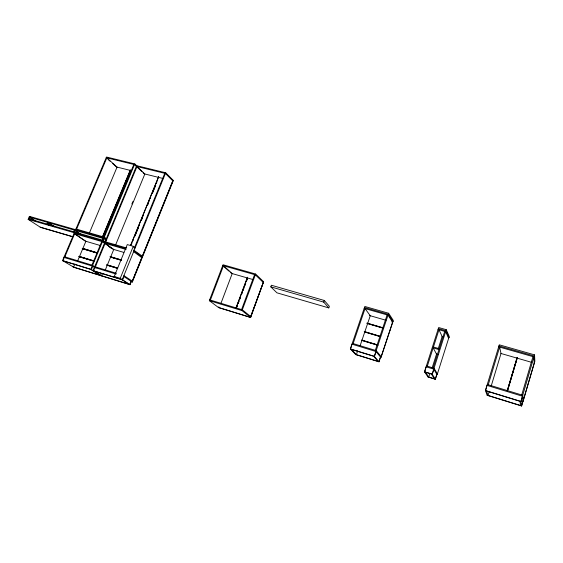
<?xml version="1.0" encoding="UTF-8"?>
<svg xmlns="http://www.w3.org/2000/svg" width="563" height="563" viewBox="0 0 563 563"><rect width="100%" height="100%" fill="white"/><g stroke="black" fill="none" stroke-linecap="round" stroke-linejoin="round"><path stroke-width="0.84" d="M521.605 405.972L520.923 401.44L534.547 354.873L499.282 344.816L485.454 390.525L487.171 395.303L521.605 405.972L534.364 362.565M522.471 396.38L520.944 401.602L485.51 390.694L487.002 385.395L522.45 396.211L523.133 401.201L534.85 361.305L534.547 354.873M523.069 400.736L521.584 405.817L487.115 395.149M521.732 394.966L532.957 356.632M507.263 390.659L517.137 357.406M507.298 390.828L516.672 359.264M507.474 390.722L517.348 357.463M507.509 390.891L516.876 359.321M489.31 391.278L488.058 395.437L486.481 390.989M491.246 385.887L501.007 353.494L499.634 347.097L488.248 384.768M436.811 374.24L435.276 379.096L427.838 376.788M438.324 328.602L445.931 330.777L448.993 337.723L449.323 336.681L446.269 329.7L438.668 327.532L424.53 371.777L427.95 376.964L435.382 379.265L436.916 374.416M448.901 337.511L437.127 374.768L433.749 369.138L426.114 366.809L424.65 371.96L432.285 374.311L433.862 369.328M429.752 373.839L428.725 377.069L425.565 372.242M432.18 367.773L436.628 353.775M438.204 348.835L442.131 336.484L438.957 329.735L427.317 366.196M433.116 367.963L444.735 331.389M435.382 379.265L432.173 374.128L446.269 329.7M380.433 356.921L378.871 361.629L355.542 354.409M364.472 307.504L388.294 314.309L393.037 321.579L393.368 320.565L388.639 313.267L364.824 306.476L350.362 348.947L355.725 354.591L379.026 361.812L380.588 357.111M392.89 321.36L380.898 357.484L375.887 351.481L351.988 344.183L350.552 349.144L374.444 356.506L376.056 351.678M375.31 350.348L387.14 314.914M379.026 361.812L374.275 356.309L388.639 313.267M357.681 350.791L356.372 354.662L351.403 349.412M360.158 345.612L370.264 315.73L365.035 308.587L353.128 343.585M328.806 307.912L329.369 306.3L324.295 300.473L271.38 285.244L270.796 286.841L276.94 292.823L328.806 307.912L323.718 302.12L270.796 286.841M323.718 302.12L324.295 300.473M250.415 317.279L263.512 281.824L250.676 317.49L234.489 312.388M250.676 317.49L242.027 310.621L255.637 274.04L223.032 264.765L209.337 300.642L218.543 307.581L250.465 317.391L263.625 281.76L255.637 274.04M235.855 308.257L247.46 277.214M236.017 308.306L247.319 278.08M236.122 308.468L237.347 305.202M237.959 303.57L238.874 301.128M239.479 299.495L240.704 296.229M241.309 294.597L242.231 292.148M242.836 290.515L244.06 287.25M244.666 285.617L245.581 283.168M246.193 281.535L247.417 278.27M236.284 308.517L237.206 306.068M238.121 303.619L239.036 301.177M239.641 299.544L240.556 297.095M241.478 294.646L242.393 292.197M242.998 290.564L243.913 288.115M244.828 285.666L245.742 283.217M246.355 281.584L247.579 278.319M241.562 309.587L254.582 274.61M218.543 307.581L218.838 306.814M220.787 303.774L232.209 273.576L223.476 265.75L210.379 300.079L211.688 301.078M131.01 281.226L129.694 284.47L72.979 266.911M73.366 267.144L130.046 284.702L131.355 281.451M142.08 256.862L173.003 180.28L173.313 180.582L142.418 257.115L133.931 250.936M132.389 281.95L135.648 273.878L135.31 273.646L132.045 281.725L132.389 281.95L130.707 281.437M134.219 248.396L164.755 173.32M165.705 172.778L122.255 279.649L93.064 270.655L136.64 165.684L165.705 172.778L173.108 180.216L132.052 281.908L123.6 276.349M123.959 276.588L122.614 279.888L93.444 270.894L94.45 268.46M130.581 245.362L158.59 176.712M130.722 245.405L158.731 176.747M131.249 244.806L131.911 243.195M132.565 241.583L133.227 239.965M134.874 235.932L138.16 227.86M138.822 226.249L139.476 224.637M141.123 220.597L143.431 214.953M147.379 205.263L149.357 200.421M150.011 198.809L150.673 197.198M152.32 193.158L155.613 185.093M156.268 183.475L156.929 181.863M135.014 235.974L138.308 227.902M141.271 220.64L142.256 218.219M147.52 205.305L148.512 202.884M152.46 193.2L155.754 185.128M130.046 284.702L120.229 278.34L133.276 246.312L127.273 244.581L114.219 276.489L116.267 277.805M102.515 273.358L101.53 275.75L94.091 271.092M131.855 203.996L132.861 201.568M105.225 270.149L113.754 249.458L105.119 243.364L95.358 266.876L96.836 267.819M115.661 244.821L144.846 173.988L136.999 166.535L105.71 241.921M102.614 236.502L130.412 169.752M102.755 236.537L130.215 170.589M103.311 235.953L103.979 234.349M104.648 232.737L105.654 230.33M107.322 226.312L109.665 220.689M110.334 219.077L112.34 214.257M113.008 212.652L115.021 207.831M116.02 205.418L118.026 200.597M118.702 198.992L120.707 194.165M121.376 192.56L123.719 186.937M124.388 185.326L126.393 180.505M127.062 178.9L129.068 174.08M104.788 232.779L105.457 231.175M107.463 226.347L108.469 223.94M110.805 218.31L112.48 214.299M113.149 212.687L114.155 210.281M116.492 204.65L117.498 202.244M118.835 199.028L119.504 197.416M121.517 192.595L122.516 190.188M124.522 185.361L126.534 180.54M127.203 178.935L128.202 176.522M91.945 265.131L101.762 241.534M102.36 240.091L103.064 238.409M103.662 236.967L133.839 164.445M101.263 275.786L90.932 269.318L134.775 163.91L106.498 157.028L75.66 229.697M92.67 266.306L91.319 269.564L62.957 260.831L63.978 258.431M77.722 260.732L85.893 241.288L74.689 233.666L64.851 256.855L66.286 257.748M89.088 233.687L117.069 167.112L106.836 157.865L76.589 229.169L77.983 230.14M74.914 263.963L73.598 267.101L62.556 260.585L74.358 232.772M73.683 231.78L74.386 230.126M46.947 224.032L47.651 222.406M72.528 236.741L40.55 227.375L28.15 219.359L29.459 216.375L104.014 237.875L106.14 239.395M29.051 218.845L29.755 217.241L35.378 220.914M106.21 157.71L134.487 164.6L141.799 171.532M136.359 166.374L165.423 173.481L172.827 180.906M131.594 170.709L116.457 166.958L112.614 163.495M162.728 178.408L144.212 173.826L142.995 172.672M498.945 345.921L534.217 355.992L534.533 362.396M364.191 308.348L388.013 315.16L392.615 322.191L391.771 321.945M438.042 329.475L445.65 331.656L448.627 338.363M498.67 346.822L533.949 356.914L534.259 363.1M253.28 279.642L231.492 273.372L230.246 272.253M75.963 228.993L104.31 237.15L106.442 238.677M133.727 247.326L135.219 247.762L133.276 246.312M369.441 315.491L385.993 320.277M442.068 336.47L443.707 336.941M500.908 353.465L531.761 362.375M28.453 218.676L103.008 240.281L105.858 242.301M28.15 219.359L102.712 240.999L104.852 242.512M105.07 241.738L126.731 248.023M133.565 250.007L142.411 256.249M104.767 242.456L125.598 248.515M104.472 243.174L126.133 249.486M40.149 227.121L72.993 236.734M366.977 323.078L383.41 327.891M367.139 323.296L383.347 328.074M367.076 323.472L381.855 327.807M100.46 245.559L85.28 241.112L74.056 233.483L102.41 241.724L113.114 249.268L123.783 252.393M433.447 346.998L439.239 348.701M438.95 349.588L433.165 347.878L436.529 354.113L438.134 354.591M364.951 331.734L380.574 336.378M364.296 331.698L380.511 336.561M364.233 331.881L379.026 336.28M97.434 252.815L82.325 248.318L96.963 252.815M110.165 256.608L121.094 259.86M110.524 256.855L121.446 260.106M82.226 248.55L97.336 253.054M110.074 256.848L121.003 260.099M82.599 248.797L96.864 253.047M110.425 257.087L121.348 260.345M362.093 340.186L377.731 344.908M361.439 340.136L377.886 345.105M361.376 340.319L377.822 345.288M78.961 256.32L94.077 260.894M106.815 264.751L117.744 268.058M80.178 256.812L92.768 260.627M107.174 264.983L116.421 267.784M78.862 256.552L93.979 261.126M106.717 264.983L117.646 268.298M79.242 256.791L92.67 260.859M107.076 265.222L117.16 268.277M209.64 299.854L242.322 309.819L250.753 316.61L250.014 316.385M352.276 343.324L376.183 350.608L381.179 356.639M426.402 365.915L434.038 368.244L437.402 373.895M487.284 384.473L522.724 395.275L523.4 400.293M209.337 300.642L242.027 310.621M64.224 256.665L92.592 265.328L94.795 266.735M94.711 266.679L116.393 273.308M94.408 267.411L116.091 274.047M350.362 348.947L374.275 356.309M424.53 371.777L432.173 374.128M485.454 390.525L520.923 401.44M62.556 260.585L90.932 269.318M114.219 276.489L120.229 278.34M64.316 257.629L63.915 257.382L92.29 266.06L95.224 267.932M90.671 269.36L100.256 275.356M121.953 279.684L129.04 284.266M35.49 221.203L29.156 217.065L103.712 238.592L106.463 240.563M29.459 216.375L31.641 217.804M123.902 275.603L132.347 281.183M48.967 225.144L47.559 224.208L48.263 222.582L54.597 226.805M48.355 222.878L53.288 226.157M75.759 232.948L74.309 231.963L75.013 230.309L80.059 233.779M75.111 230.626L80.157 234.095M108.905 246.566L111.763 248.579M133.635 251.668L141.834 257.685M218.655 307.525L234.328 312.338M228.993 271.134L222.737 265.539L255.342 274.828L263.336 282.535M108.131 159.449L110.052 161.18M134.775 163.91L137.203 166.219M373.579 356.231L378.019 361.369M381.024 357.456L384.402 347.272M384.466 347.089L387.238 338.722M387.302 338.539L390.068 330.214M390.131 330.024L392.883 321.733M431.364 374.022L434.383 378.815M519.952 401.292L520.613 405.522M138.653 265.356L135.401 273.4L135.746 273.639L138.991 265.595L138.653 265.356M141.982 257.108L138.751 265.117L139.089 265.356L142.319 257.354L141.982 257.108"/></g></svg>
